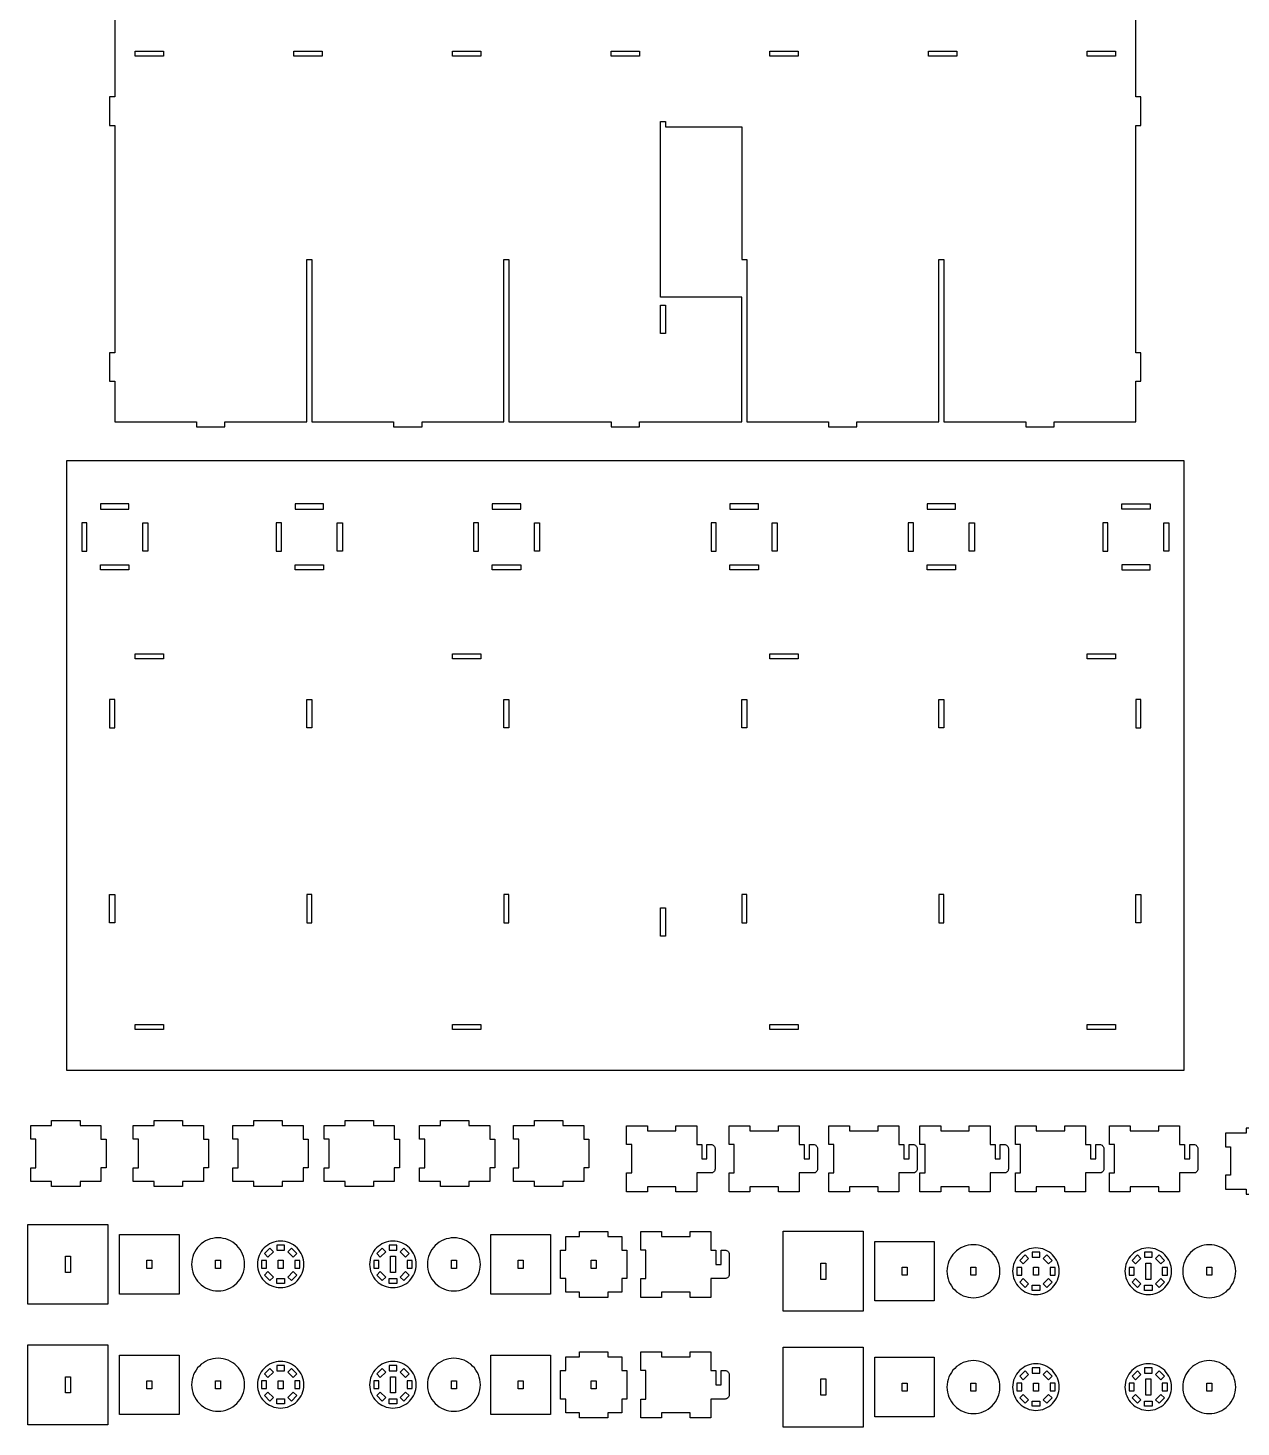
# Model space of a CAD drawing. Extents: x 9591 to 9820, y 1050 to 1177.
# Drawn here: x 9590.8 to 9650.5, y 1050.5 to 1119.3 of the extents above; entities that cross this region are included whole.
import ezdxf

# ---------------------------------------------------------------- set-up
doc = ezdxf.new("R2010")
doc.units = 0
doc.header["$MEASUREMENT"] = 0
doc.layers.add('LAYER_1', color=18, linetype='CONTINUOUS')

msp = doc.modelspace()

# ---------------------------------------------------------------- linework, layer by layer
at = {"layer": 'LAYER_1'}
msp.add_lwpolyline([(9595.041, 1123.004), (9595.041, 1115.947), (9594.791, 1115.947), (9594.791, 1114.547), (9595.041, 1114.547), (9595.041, 1103.347), (9594.791, 1103.347), (9594.791, 1101.947), (9595.041, 1101.947), (9595.041, 1099.947), (9599.066, 1099.947), (9599.066, 1099.697), (9600.466, 1099.697), (9600.466, 1099.947), (9604.491, 1099.947), (9604.491, 1107.947), (9604.741, 1107.947), (9604.741, 1099.947), (9608.766, 1099.947), (9608.766, 1099.697), (9610.166, 1099.697), (9610.166, 1099.947), (9614.191, 1099.947), (9614.191, 1107.947), (9614.441, 1107.947), (9614.441, 1099.947), (9619.466, 1099.947), (9619.466, 1099.697), (9620.866, 1099.697), (9620.866, 1099.947), (9625.891, 1099.947), (9625.891, 1106.093), (9621.891, 1106.093), (9621.891, 1114.73), (9622.141, 1114.73), (9622.141, 1114.48), (9625.891, 1114.48), (9625.891, 1107.947), (9626.141, 1107.947), (9626.141, 1099.947), (9630.166, 1099.947), (9630.166, 1099.697), (9631.566, 1099.697), (9631.566, 1099.947), (9635.591, 1099.947), (9635.591, 1107.947), (9635.841, 1107.947), (9635.841, 1099.947), (9639.866, 1099.947), (9639.866, 1099.697), (9641.266, 1099.697), (9641.266, 1099.947), (9645.291, 1099.947), (9645.291, 1101.947), (9645.541, 1101.947), (9645.541, 1103.347), (9645.291, 1103.347), (9645.291, 1114.547), (9645.541, 1114.547), (9645.541, 1115.947), (9645.291, 1115.947), (9645.291, 1123.004)], dxfattribs=at)
for points in [[(9596.041, 1118.197), (9597.441, 1118.197), (9597.441, 1117.947), (9596.041, 1117.947)], [(9603.849, 1118.197), (9605.249, 1118.197), (9605.249, 1117.947), (9603.849, 1117.947)], [(9611.658, 1118.197), (9613.058, 1118.197), (9613.058, 1117.947), (9611.658, 1117.947)], [(9619.466, 1118.197), (9620.866, 1118.197), (9620.866, 1117.947), (9619.466, 1117.947)], [(9627.274, 1118.197), (9628.674, 1118.197), (9628.674, 1117.947), (9627.274, 1117.947)], [(9635.083, 1118.197), (9636.483, 1118.197), (9636.483, 1117.947), (9635.083, 1117.947)], [(9642.891, 1118.197), (9644.291, 1118.197), (9644.291, 1117.947), (9642.891, 1117.947)], [(9621.891, 1104.293), (9621.891, 1105.693), (9622.141, 1105.693), (9622.141, 1104.293)], [(9592.666, 1098.032), (9592.666, 1068.032), (9647.666, 1068.032), (9647.666, 1098.032)], [(9594.341, 1095.657), (9595.741, 1095.657), (9595.741, 1095.907), (9594.341, 1095.907)], [(9603.916, 1095.657), (9605.316, 1095.657), (9605.316, 1095.907), (9603.916, 1095.907)], [(9613.616, 1095.657), (9615.016, 1095.657), (9615.016, 1095.907), (9613.616, 1095.907)], [(9625.316, 1095.657), (9626.716, 1095.657), (9626.716, 1095.907), (9625.316, 1095.907)], [(9635.016, 1095.657), (9636.416, 1095.657), (9636.416, 1095.907), (9635.016, 1095.907)], [(9645.991, 1095.657), (9644.591, 1095.657), (9644.591, 1095.907), (9645.991, 1095.907)], [(9593.665, 1094.982), (9593.415, 1094.982), (9593.415, 1093.582), (9593.665, 1093.582)], [(9596.417, 1094.982), (9596.667, 1094.982), (9596.667, 1093.582), (9596.417, 1093.582)], [(9603.24, 1094.982), (9602.99, 1094.982), (9602.99, 1093.582), (9603.24, 1093.582)], [(9605.992, 1094.982), (9606.242, 1094.982), (9606.242, 1093.582), (9605.992, 1093.582)], [(9612.94, 1094.982), (9612.69, 1094.982), (9612.69, 1093.582), (9612.94, 1093.582)], [(9615.692, 1094.982), (9615.942, 1094.982), (9615.942, 1093.582), (9615.692, 1093.582)], [(9624.64, 1094.982), (9624.39, 1094.982), (9624.39, 1093.582), (9624.64, 1093.582)], [(9627.392, 1094.982), (9627.642, 1094.982), (9627.642, 1093.582), (9627.392, 1093.582)], [(9634.34, 1094.982), (9634.09, 1094.982), (9634.09, 1093.582), (9634.34, 1093.582)], [(9637.092, 1094.982), (9637.342, 1094.982), (9637.342, 1093.582), (9637.092, 1093.582)], [(9643.915, 1094.982), (9643.665, 1094.982), (9643.665, 1093.582), (9643.915, 1093.582)], [(9646.667, 1094.982), (9646.917, 1094.982), (9646.917, 1093.582), (9646.667, 1093.582)], [(9594.341, 1092.906), (9595.741, 1092.906), (9595.741, 1092.656), (9594.341, 1092.656)], [(9603.916, 1092.906), (9605.316, 1092.906), (9605.316, 1092.656), (9603.916, 1092.656)], [(9613.616, 1092.906), (9615.016, 1092.906), (9615.016, 1092.656), (9613.616, 1092.656)], [(9625.316, 1092.906), (9626.716, 1092.906), (9626.716, 1092.656), (9625.316, 1092.656)], [(9635.016, 1092.906), (9636.416, 1092.906), (9636.416, 1092.656), (9635.016, 1092.656)], [(9645.991, 1092.906), (9644.591, 1092.906), (9644.591, 1092.656), (9645.991, 1092.656)], [(9596.041, 1088.532), (9597.441, 1088.532), (9597.441, 1088.282), (9596.041, 1088.282)], [(9611.658, 1088.532), (9613.058, 1088.532), (9613.058, 1088.282), (9611.658, 1088.282)], [(9627.274, 1088.532), (9628.674, 1088.532), (9628.674, 1088.282), (9627.274, 1088.282)], [(9642.891, 1088.532), (9644.291, 1088.532), (9644.291, 1088.282), (9642.891, 1088.282)], [(9594.791, 1086.282), (9594.791, 1084.882), (9595.041, 1084.882), (9595.041, 1086.282)], [(9604.741, 1086.282), (9604.741, 1084.882), (9604.491, 1084.882), (9604.491, 1086.282)], [(9614.441, 1086.282), (9614.441, 1084.882), (9614.191, 1084.882), (9614.191, 1086.282)], [(9626.141, 1086.282), (9626.141, 1084.882), (9625.891, 1084.882), (9625.891, 1086.282)], [(9635.841, 1086.282), (9635.841, 1084.882), (9635.591, 1084.882), (9635.591, 1086.282)], [(9645.291, 1086.282), (9645.291, 1084.882), (9645.541, 1084.882), (9645.541, 1086.282)], [(9594.791, 1075.282), (9594.791, 1076.682), (9595.041, 1076.682), (9595.041, 1075.282)], [(9604.741, 1075.282), (9604.741, 1076.682), (9604.491, 1076.682), (9604.491, 1075.282)], [(9614.441, 1075.282), (9614.441, 1076.682), (9614.191, 1076.682), (9614.191, 1075.282)], [(9626.141, 1075.282), (9626.141, 1076.682), (9625.891, 1076.682), (9625.891, 1075.282)], [(9635.841, 1075.282), (9635.841, 1076.682), (9635.591, 1076.682), (9635.591, 1075.282)], [(9645.291, 1075.282), (9645.291, 1076.682), (9645.541, 1076.682), (9645.541, 1075.282)], [(9621.891, 1074.628), (9621.891, 1076.028), (9622.141, 1076.028), (9622.141, 1074.628)], [(9596.041, 1070.282), (9597.441, 1070.282), (9597.441, 1070.032), (9596.041, 1070.032)], [(9611.658, 1070.282), (9613.058, 1070.282), (9613.058, 1070.032), (9611.658, 1070.032)], [(9627.274, 1070.282), (9628.674, 1070.282), (9628.674, 1070.032), (9627.274, 1070.032)], [(9642.891, 1070.282), (9644.291, 1070.282), (9644.291, 1070.032), (9642.891, 1070.032)], [(9590.912, 1063.226), (9591.162, 1063.226), (9591.162, 1064.626), (9590.912, 1064.626), (9590.912, 1065.302), (9591.937, 1065.302), (9591.937, 1065.552), (9593.337, 1065.552), (9593.337, 1065.302), (9594.362, 1065.302), (9594.362, 1064.626), (9594.612, 1064.626), (9594.612, 1063.226), (9594.362, 1063.226), (9594.362, 1062.551), (9593.337, 1062.551), (9593.337, 1062.301), (9591.937, 1062.301), (9591.937, 1062.551), (9590.912, 1062.551)], [(9595.954, 1063.226), (9596.204, 1063.226), (9596.204, 1064.626), (9595.954, 1064.626), (9595.954, 1065.302), (9596.979, 1065.302), (9596.979, 1065.552), (9598.379, 1065.552), (9598.379, 1065.302), (9599.404, 1065.302), (9599.404, 1064.626), (9599.654, 1064.626), (9599.654, 1063.226), (9599.404, 1063.226), (9599.404, 1062.551), (9598.379, 1062.551), (9598.379, 1062.301), (9596.979, 1062.301), (9596.979, 1062.551), (9595.954, 1062.551)], [(9600.857, 1063.226), (9601.107, 1063.226), (9601.107, 1064.626), (9600.857, 1064.626), (9600.857, 1065.302), (9601.882, 1065.302), (9601.882, 1065.552), (9603.282, 1065.552), (9603.282, 1065.302), (9604.307, 1065.302), (9604.307, 1064.626), (9604.557, 1064.626), (9604.557, 1063.226), (9604.307, 1063.226), (9604.307, 1062.551), (9603.282, 1062.551), (9603.282, 1062.301), (9601.882, 1062.301), (9601.882, 1062.551), (9600.857, 1062.551)], [(9605.347, 1063.226), (9605.597, 1063.226), (9605.597, 1064.626), (9605.347, 1064.626), (9605.347, 1065.302), (9606.372, 1065.302), (9606.372, 1065.552), (9607.772, 1065.552), (9607.772, 1065.302), (9608.797, 1065.302), (9608.797, 1064.626), (9609.047, 1064.626), (9609.047, 1063.226), (9608.797, 1063.226), (9608.797, 1062.551), (9607.772, 1062.551), (9607.772, 1062.301), (9606.372, 1062.301), (9606.372, 1062.551), (9605.347, 1062.551)], [(9610.043, 1063.226), (9610.293, 1063.226), (9610.293, 1064.626), (9610.043, 1064.626), (9610.043, 1065.302), (9611.068, 1065.302), (9611.068, 1065.552), (9612.468, 1065.552), (9612.468, 1065.302), (9613.493, 1065.302), (9613.493, 1064.626), (9613.743, 1064.626), (9613.743, 1063.226), (9613.493, 1063.226), (9613.493, 1062.551), (9612.468, 1062.551), (9612.468, 1062.301), (9611.068, 1062.301), (9611.068, 1062.551), (9610.043, 1062.551)], [(9614.67, 1063.226), (9614.92, 1063.226), (9614.92, 1064.626), (9614.67, 1064.626), (9614.67, 1065.302), (9615.695, 1065.302), (9615.695, 1065.552), (9617.095, 1065.552), (9617.095, 1065.302), (9618.12, 1065.302), (9618.12, 1064.626), (9618.37, 1064.626), (9618.37, 1063.226), (9618.12, 1063.226), (9618.12, 1062.551), (9617.095, 1062.551), (9617.095, 1062.301), (9615.695, 1062.301), (9615.695, 1062.551), (9614.67, 1062.551)], [(9649.697, 1064.251), (9649.947, 1064.251), (9649.947, 1062.851), (9649.697, 1062.851), (9649.697, 1062.176), (9650.722, 1062.176), (9650.722, 1061.926), (9652.122, 1061.926), (9652.122, 1062.176), (9653.147, 1062.176), (9653.147, 1062.851), (9653.397, 1062.851), (9653.397, 1064.251), (9653.147, 1064.251), (9653.147, 1064.927), (9652.122, 1064.927), (9652.122, 1065.177), (9650.722, 1065.177), (9650.722, 1064.927), (9649.697, 1064.927)], [(9590.772, 1056.501), (9590.772, 1060.432), (9594.704, 1060.432), (9594.704, 1056.501)], [(9595.272, 1057.001), (9595.272, 1059.932), (9598.204, 1059.932), (9598.204, 1057.001)], [(9613.553, 1057.001), (9613.553, 1059.932), (9616.484, 1059.932), (9616.484, 1057.001)], [(9619.31, 1059.842), (9619.986, 1059.842), (9619.986, 1059.167), (9620.236, 1059.167), (9620.236, 1057.767), (9619.986, 1057.767), (9619.986, 1057.091), (9619.31, 1057.091), (9619.31, 1056.841), (9617.91, 1056.841), (9617.91, 1057.091), (9617.234, 1057.091), (9617.234, 1057.767), (9616.984, 1057.767), (9616.984, 1059.167), (9617.234, 1059.167), (9617.234, 1059.842), (9617.91, 1059.842), (9617.91, 1060.092), (9619.31, 1060.092)], [(9627.94, 1056.164), (9627.94, 1060.095), (9631.871, 1060.095), (9631.871, 1056.164)], [(9632.44, 1056.664), (9632.44, 1059.595), (9635.371, 1059.595), (9635.371, 1056.664)], [(9592.613, 1058.067), (9592.613, 1058.867), (9592.863, 1058.867), (9592.863, 1058.067)], [(9602.845, 1059.089), (9602.581, 1058.824), (9602.404, 1059.001), (9602.669, 1059.266)], [(9603.016, 1059.16), (9603.39, 1059.16), (9603.39, 1059.41), (9603.016, 1059.41)], [(9603.825, 1058.824), (9603.561, 1059.089), (9603.738, 1059.266), (9604.002, 1059.001)], [(9608.373, 1059.089), (9608.108, 1058.824), (9607.931, 1059.001), (9608.196, 1059.266)], [(9608.543, 1059.16), (9608.917, 1059.16), (9608.917, 1059.41), (9608.543, 1059.41)], [(9608.855, 1058.867), (9608.855, 1058.067), (9608.605, 1058.067), (9608.605, 1058.867)], [(9609.352, 1058.824), (9609.088, 1059.089), (9609.265, 1059.266), (9609.529, 1059.001)], [(9640.013, 1058.752), (9639.749, 1058.487), (9639.572, 1058.664), (9639.836, 1058.928)], [(9640.184, 1058.822), (9640.558, 1058.822), (9640.558, 1059.072), (9640.184, 1059.072)], [(9640.993, 1058.487), (9640.729, 1058.752), (9640.905, 1058.928), (9641.17, 1058.664)], [(9645.54, 1058.752), (9645.276, 1058.487), (9645.099, 1058.664), (9645.364, 1058.928)], [(9645.711, 1058.822), (9646.085, 1058.822), (9646.085, 1059.072), (9645.711, 1059.072)], [(9646.52, 1058.487), (9646.256, 1058.752), (9646.433, 1058.928), (9646.697, 1058.664)], [(9596.613, 1058.267), (9596.613, 1058.667), (9596.863, 1058.667), (9596.863, 1058.267)], [(9600.003, 1058.267), (9600.003, 1058.667), (9600.253, 1058.667), (9600.253, 1058.267)], [(9602.51, 1058.28), (9602.51, 1058.654), (9602.26, 1058.654), (9602.26, 1058.28)], [(9602.845, 1057.844), (9602.581, 1058.109), (9602.404, 1057.932), (9602.669, 1057.668)], [(9603.078, 1058.267), (9603.078, 1058.667), (9603.328, 1058.667), (9603.328, 1058.267)], [(9603.825, 1058.109), (9603.561, 1057.844), (9603.738, 1057.668), (9604.002, 1057.932)], [(9603.896, 1058.654), (9603.896, 1058.28), (9604.146, 1058.28), (9604.146, 1058.654)], [(9608.037, 1058.28), (9608.037, 1058.654), (9607.787, 1058.654), (9607.787, 1058.28)], [(9608.373, 1057.844), (9608.108, 1058.109), (9607.931, 1057.932), (9608.196, 1057.668)], [(9609.352, 1058.109), (9609.088, 1057.844), (9609.265, 1057.668), (9609.529, 1057.932)], [(9609.423, 1058.654), (9609.423, 1058.28), (9609.673, 1058.28), (9609.673, 1058.654)], [(9611.605, 1058.267), (9611.605, 1058.667), (9611.855, 1058.667), (9611.855, 1058.267)], [(9614.894, 1058.267), (9614.894, 1058.667), (9615.144, 1058.667), (9615.144, 1058.267)], [(9618.485, 1058.267), (9618.485, 1058.667), (9618.735, 1058.667), (9618.735, 1058.267)], [(9629.781, 1057.729), (9629.781, 1058.529), (9630.031, 1058.529), (9630.031, 1057.729)], [(9633.781, 1057.929), (9633.781, 1058.329), (9634.031, 1058.329), (9634.031, 1057.929)], [(9637.171, 1057.929), (9637.171, 1058.329), (9637.421, 1058.329), (9637.421, 1057.929)], [(9639.678, 1057.942), (9639.678, 1058.316), (9639.428, 1058.316), (9639.428, 1057.942)], [(9640.246, 1057.929), (9640.246, 1058.329), (9640.496, 1058.329), (9640.496, 1057.929)], [(9641.064, 1058.316), (9641.064, 1057.942), (9641.314, 1057.942), (9641.314, 1058.316)], [(9645.205, 1057.942), (9645.205, 1058.316), (9644.955, 1058.316), (9644.955, 1057.942)], [(9646.023, 1058.529), (9646.023, 1057.729), (9645.773, 1057.729), (9645.773, 1058.529)], [(9646.591, 1058.316), (9646.591, 1057.942), (9646.841, 1057.942), (9646.841, 1058.316)], [(9648.773, 1057.929), (9648.773, 1058.329), (9649.023, 1058.329), (9649.023, 1057.929)], [(9603.016, 1057.774), (9603.39, 1057.774), (9603.39, 1057.524), (9603.016, 1057.524)], [(9608.543, 1057.774), (9608.917, 1057.774), (9608.917, 1057.524), (9608.543, 1057.524)], [(9640.013, 1057.507), (9639.749, 1057.772), (9639.572, 1057.595), (9639.836, 1057.33)], [(9640.184, 1057.436), (9640.558, 1057.436), (9640.558, 1057.186), (9640.184, 1057.186)], [(9640.993, 1057.772), (9640.729, 1057.507), (9640.905, 1057.33), (9641.17, 1057.595)], [(9645.54, 1057.507), (9645.276, 1057.772), (9645.099, 1057.595), (9645.364, 1057.33)], [(9645.711, 1057.436), (9646.085, 1057.436), (9646.085, 1057.186), (9645.711, 1057.186)], [(9646.52, 1057.772), (9646.256, 1057.507), (9646.433, 1057.33), (9646.697, 1057.595)], [(9590.772, 1050.571), (9590.772, 1054.503), (9594.704, 1054.503), (9594.704, 1050.571)], [(9595.272, 1051.071), (9595.272, 1054.003), (9598.204, 1054.003), (9598.204, 1051.071)], [(9613.553, 1051.071), (9613.553, 1054.003), (9616.484, 1054.003), (9616.484, 1051.071)], [(9619.31, 1053.913), (9619.986, 1053.913), (9619.986, 1053.237), (9620.236, 1053.237), (9620.236, 1051.837), (9619.986, 1051.837), (9619.986, 1051.161), (9619.31, 1051.161), (9619.31, 1050.911), (9617.91, 1050.911), (9617.91, 1051.161), (9617.234, 1051.161), (9617.234, 1051.837), (9616.984, 1051.837), (9616.984, 1053.237), (9617.234, 1053.237), (9617.234, 1053.913), (9617.91, 1053.913), (9617.91, 1054.163), (9619.31, 1054.163)], [(9627.94, 1050.458), (9627.94, 1054.389), (9631.871, 1054.389), (9631.871, 1050.458)], [(9602.845, 1053.159), (9602.581, 1052.895), (9602.404, 1053.072), (9602.669, 1053.336)], [(9603.016, 1053.23), (9603.39, 1053.23), (9603.39, 1053.48), (9603.016, 1053.48)], [(9603.825, 1052.895), (9603.561, 1053.159), (9603.738, 1053.336), (9604.002, 1053.072)], [(9608.373, 1053.159), (9608.108, 1052.895), (9607.931, 1053.072), (9608.196, 1053.336)], [(9608.543, 1053.23), (9608.917, 1053.23), (9608.917, 1053.48), (9608.543, 1053.48)], [(9609.352, 1052.895), (9609.088, 1053.159), (9609.265, 1053.336), (9609.529, 1053.072)], [(9632.44, 1050.958), (9632.44, 1053.889), (9635.371, 1053.889), (9635.371, 1050.958)], [(9640.013, 1053.046), (9639.749, 1052.781), (9639.572, 1052.958), (9639.836, 1053.223)], [(9640.184, 1053.116), (9640.558, 1053.116), (9640.558, 1053.366), (9640.184, 1053.366)], [(9640.993, 1052.781), (9640.729, 1053.046), (9640.905, 1053.223), (9641.17, 1052.958)], [(9645.54, 1053.046), (9645.276, 1052.781), (9645.099, 1052.958), (9645.364, 1053.223)], [(9645.711, 1053.116), (9646.085, 1053.116), (9646.085, 1053.366), (9645.711, 1053.366)], [(9646.52, 1052.781), (9646.256, 1053.046), (9646.433, 1053.223), (9646.697, 1052.958)], [(9592.613, 1052.137), (9592.613, 1052.937), (9592.863, 1052.937), (9592.863, 1052.137)], [(9596.613, 1052.337), (9596.613, 1052.737), (9596.863, 1052.737), (9596.863, 1052.337)], [(9600.003, 1052.337), (9600.003, 1052.737), (9600.253, 1052.737), (9600.253, 1052.337)], [(9602.51, 1052.35), (9602.51, 1052.724), (9602.26, 1052.724), (9602.26, 1052.35)], [(9603.078, 1052.337), (9603.078, 1052.737), (9603.328, 1052.737), (9603.328, 1052.337)], [(9603.896, 1052.724), (9603.896, 1052.35), (9604.146, 1052.35), (9604.146, 1052.724)], [(9608.037, 1052.35), (9608.037, 1052.724), (9607.787, 1052.724), (9607.787, 1052.35)], [(9608.855, 1052.937), (9608.855, 1052.137), (9608.605, 1052.137), (9608.605, 1052.937)], [(9609.423, 1052.724), (9609.423, 1052.35), (9609.673, 1052.35), (9609.673, 1052.724)], [(9611.605, 1052.337), (9611.605, 1052.737), (9611.855, 1052.737), (9611.855, 1052.337)], [(9614.894, 1052.337), (9614.894, 1052.737), (9615.144, 1052.737), (9615.144, 1052.337)], [(9618.485, 1052.337), (9618.485, 1052.737), (9618.735, 1052.737), (9618.735, 1052.337)], [(9629.781, 1052.024), (9629.781, 1052.824), (9630.031, 1052.824), (9630.031, 1052.024)], [(9633.781, 1052.224), (9633.781, 1052.624), (9634.031, 1052.624), (9634.031, 1052.224)], [(9637.171, 1052.224), (9637.171, 1052.624), (9637.421, 1052.624), (9637.421, 1052.224)], [(9639.678, 1052.237), (9639.678, 1052.611), (9639.428, 1052.611), (9639.428, 1052.237)], [(9640.246, 1052.224), (9640.246, 1052.624), (9640.496, 1052.624), (9640.496, 1052.224)], [(9641.064, 1052.611), (9641.064, 1052.237), (9641.314, 1052.237), (9641.314, 1052.611)], [(9645.205, 1052.237), (9645.205, 1052.611), (9644.955, 1052.611), (9644.955, 1052.237)], [(9646.023, 1052.824), (9646.023, 1052.024), (9645.773, 1052.024), (9645.773, 1052.824)], [(9646.591, 1052.611), (9646.591, 1052.237), (9646.841, 1052.237), (9646.841, 1052.611)], [(9648.773, 1052.224), (9648.773, 1052.624), (9649.023, 1052.624), (9649.023, 1052.224)], [(9602.845, 1051.915), (9602.581, 1052.179), (9602.404, 1052.003), (9602.669, 1051.738)], [(9603.016, 1051.844), (9603.39, 1051.844), (9603.39, 1051.594), (9603.016, 1051.594)], [(9603.825, 1052.179), (9603.561, 1051.915), (9603.738, 1051.738), (9604.002, 1052.003)], [(9608.373, 1051.915), (9608.108, 1052.179), (9607.931, 1052.003), (9608.196, 1051.738)], [(9608.543, 1051.844), (9608.917, 1051.844), (9608.917, 1051.594), (9608.543, 1051.594)], [(9609.352, 1052.179), (9609.088, 1051.915), (9609.265, 1051.738), (9609.529, 1052.003)], [(9640.013, 1051.801), (9639.749, 1052.066), (9639.572, 1051.889), (9639.836, 1051.625)], [(9640.993, 1052.066), (9640.729, 1051.801), (9640.905, 1051.625), (9641.17, 1051.889)], [(9645.54, 1051.801), (9645.276, 1052.066), (9645.099, 1051.889), (9645.364, 1051.625)], [(9646.52, 1052.066), (9646.256, 1051.801), (9646.433, 1051.625), (9646.697, 1051.889)], [(9640.184, 1051.731), (9640.558, 1051.731), (9640.558, 1051.481), (9640.184, 1051.481)], [(9645.711, 1051.731), (9646.085, 1051.731), (9646.085, 1051.481), (9645.711, 1051.481)]]:
    msp.add_lwpolyline(points, close=True, dxfattribs=at)
for points in [[(9623.931, 1064.365), (9623.931, 1063.665), (9624.181, 1063.665), (9624.181, 1064.365), (9624.381, 1064.365, -0.414214), (9624.581, 1064.165), (9624.581, 1063.165, -0.414214), (9624.381, 1062.965), (9623.681, 1062.965), (9623.681, 1062.04), (9622.656, 1062.04), (9622.656, 1062.29), (9621.256, 1062.29), (9621.256, 1062.04), (9620.231, 1062.04), (9620.231, 1062.965), (9620.481, 1062.965), (9620.481, 1064.365), (9620.231, 1064.365), (9620.231, 1065.291), (9621.256, 1065.291), (9621.256, 1065.041), (9622.656, 1065.041), (9622.656, 1065.291), (9623.681, 1065.291), (9623.681, 1064.365)], [(9628.973, 1064.365), (9628.973, 1063.665), (9629.223, 1063.665), (9629.223, 1064.365), (9629.423, 1064.365, -0.414214), (9629.623, 1064.165), (9629.623, 1063.165, -0.414214), (9629.423, 1062.965), (9628.723, 1062.965), (9628.723, 1062.04), (9627.698, 1062.04), (9627.698, 1062.29), (9626.298, 1062.29), (9626.298, 1062.04), (9625.273, 1062.04), (9625.273, 1062.965), (9625.523, 1062.965), (9625.523, 1064.365), (9625.273, 1064.365), (9625.273, 1065.291), (9626.298, 1065.291), (9626.298, 1065.041), (9627.698, 1065.041), (9627.698, 1065.291), (9628.723, 1065.291), (9628.723, 1064.365)], [(9633.877, 1064.365), (9633.877, 1063.665), (9634.127, 1063.665), (9634.127, 1064.365), (9634.327, 1064.365, -0.414214), (9634.527, 1064.165), (9634.527, 1063.165, -0.414214), (9634.327, 1062.965), (9633.627, 1062.965), (9633.627, 1062.04), (9632.602, 1062.04), (9632.602, 1062.29), (9631.202, 1062.29), (9631.202, 1062.04), (9630.177, 1062.04), (9630.177, 1062.965), (9630.427, 1062.965), (9630.427, 1064.365), (9630.177, 1064.365), (9630.177, 1065.291), (9631.202, 1065.291), (9631.202, 1065.041), (9632.602, 1065.041), (9632.602, 1065.291), (9633.627, 1065.291), (9633.627, 1064.365)], [(9638.366, 1064.365), (9638.366, 1063.665), (9638.616, 1063.665), (9638.616, 1064.365), (9638.816, 1064.365, -0.414214), (9639.016, 1064.165), (9639.016, 1063.165, -0.414214), (9638.816, 1062.965), (9638.116, 1062.965), (9638.116, 1062.04), (9637.091, 1062.04), (9637.091, 1062.29), (9635.691, 1062.29), (9635.691, 1062.04), (9634.666, 1062.04), (9634.666, 1062.965), (9634.916, 1062.965), (9634.916, 1064.365), (9634.666, 1064.365), (9634.666, 1065.291), (9635.691, 1065.291), (9635.691, 1065.041), (9637.091, 1065.041), (9637.091, 1065.291), (9638.116, 1065.291), (9638.116, 1064.365)], [(9643.062, 1064.365), (9643.062, 1063.665), (9643.312, 1063.665), (9643.312, 1064.365), (9643.512, 1064.365, -0.414214), (9643.712, 1064.165), (9643.712, 1063.165, -0.414214), (9643.512, 1062.965), (9642.812, 1062.965), (9642.812, 1062.04), (9641.787, 1062.04), (9641.787, 1062.29), (9640.387, 1062.29), (9640.387, 1062.04), (9639.362, 1062.04), (9639.362, 1062.965), (9639.612, 1062.965), (9639.612, 1064.365), (9639.362, 1064.365), (9639.362, 1065.291), (9640.387, 1065.291), (9640.387, 1065.041), (9641.787, 1065.041), (9641.787, 1065.291), (9642.812, 1065.291), (9642.812, 1064.365)], [(9647.689, 1064.365), (9647.689, 1063.665), (9647.939, 1063.665), (9647.939, 1064.365), (9648.139, 1064.365, -0.414214), (9648.339, 1064.165), (9648.339, 1063.165, -0.414214), (9648.139, 1062.965), (9647.439, 1062.965), (9647.439, 1062.04), (9646.414, 1062.04), (9646.414, 1062.29), (9645.014, 1062.29), (9645.014, 1062.04), (9643.989, 1062.04), (9643.989, 1062.965), (9644.239, 1062.965), (9644.239, 1064.365), (9643.989, 1064.365), (9643.989, 1065.291), (9645.014, 1065.291), (9645.014, 1065.041), (9646.414, 1065.041), (9646.414, 1065.291), (9647.439, 1065.291), (9647.439, 1064.365)], [(9600.128, 1059.772, 0.414214), (9598.823, 1058.467, 0.414214), (9600.128, 1057.161, 0.414214), (9601.434, 1058.467, 0.414214)], [(9603.203, 1059.612, 0.414214), (9602.058, 1058.467, 0.414214), (9603.203, 1057.321, 0.414214), (9604.349, 1058.467, 0.414214)], [(9608.73, 1059.612, 0.414214), (9607.585, 1058.467, 0.414214), (9608.73, 1057.321, 0.414214), (9609.876, 1058.467, 0.414214)], [(9611.73, 1059.772, 0.414214), (9610.425, 1058.467, 0.414214), (9611.73, 1057.161, 0.414214), (9613.036, 1058.467, 0.414214)], [(9624.626, 1059.167), (9624.626, 1058.467), (9624.876, 1058.467), (9624.876, 1059.167), (9625.076, 1059.167, -0.414214), (9625.276, 1058.967), (9625.276, 1057.967, -0.414214), (9625.076, 1057.767), (9624.376, 1057.767), (9624.376, 1056.841), (9623.351, 1056.841), (9623.351, 1057.091), (9621.951, 1057.091), (9621.951, 1056.841), (9620.926, 1056.841), (9620.926, 1057.767), (9621.176, 1057.767), (9621.176, 1059.167), (9620.926, 1059.167), (9620.926, 1060.092), (9621.951, 1060.092), (9621.951, 1059.842), (9623.351, 1059.842), (9623.351, 1060.092), (9624.376, 1060.092), (9624.376, 1059.167)], [(9637.296, 1059.435, 0.414214), (9635.99, 1058.129, 0.414214), (9637.296, 1056.824, 0.414214), (9638.602, 1058.129, 0.414214)], [(9648.898, 1059.435, 0.414214), (9647.592, 1058.129, 0.414214), (9648.898, 1056.824, 0.414214), (9650.204, 1058.129, 0.414214)], [(9640.371, 1059.275, 0.414214), (9639.225, 1058.129, 0.414214), (9640.371, 1056.984, 0.414214), (9641.517, 1058.129, 0.414214)], [(9645.898, 1059.275, 0.414214), (9644.752, 1058.129, 0.414214), (9645.898, 1056.984, 0.414214), (9647.044, 1058.129, 0.414214)], [(9624.626, 1053.237), (9624.626, 1052.537), (9624.876, 1052.537), (9624.876, 1053.237), (9625.076, 1053.237, -0.414214), (9625.276, 1053.037), (9625.276, 1052.037, -0.414214), (9625.076, 1051.837), (9624.376, 1051.837), (9624.376, 1050.911), (9623.351, 1050.911), (9623.351, 1051.161), (9621.951, 1051.161), (9621.951, 1050.911), (9620.926, 1050.911), (9620.926, 1051.837), (9621.176, 1051.837), (9621.176, 1053.237), (9620.926, 1053.237), (9620.926, 1054.163), (9621.951, 1054.163), (9621.951, 1053.913), (9623.351, 1053.913), (9623.351, 1054.163), (9624.376, 1054.163), (9624.376, 1053.237)], [(9600.128, 1053.843, 0.414214), (9598.823, 1052.537, 0.414214), (9600.128, 1051.231, 0.414214), (9601.434, 1052.537, 0.414214)], [(9603.203, 1053.683, 0.414214), (9602.058, 1052.537, 0.414214), (9603.203, 1051.391, 0.414214), (9604.349, 1052.537, 0.414214)], [(9608.73, 1053.683, 0.414214), (9607.585, 1052.537, 0.414214), (9608.73, 1051.391, 0.414214), (9609.876, 1052.537, 0.414214)], [(9611.73, 1053.843, 0.414214), (9610.425, 1052.537, 0.414214), (9611.73, 1051.231, 0.414214), (9613.036, 1052.537, 0.414214)], [(9637.296, 1053.729, 0.414214), (9635.99, 1052.424, 0.414214), (9637.296, 1051.118, 0.414214), (9638.602, 1052.424, 0.414214)], [(9640.371, 1053.569, 0.414214), (9639.225, 1052.424, 0.414214), (9640.371, 1051.278, 0.414214), (9641.517, 1052.424, 0.414214)], [(9645.898, 1053.569, 0.414214), (9644.752, 1052.424, 0.414214), (9645.898, 1051.278, 0.414214), (9647.044, 1052.424, 0.414214)], [(9648.898, 1053.729, 0.414214), (9647.592, 1052.424, 0.414214), (9648.898, 1051.118, 0.414214), (9650.204, 1052.424, 0.414214)]]:
    msp.add_lwpolyline(points, format="xyb", close=True, dxfattribs=at)

doc.saveas('drawing.dxf')
